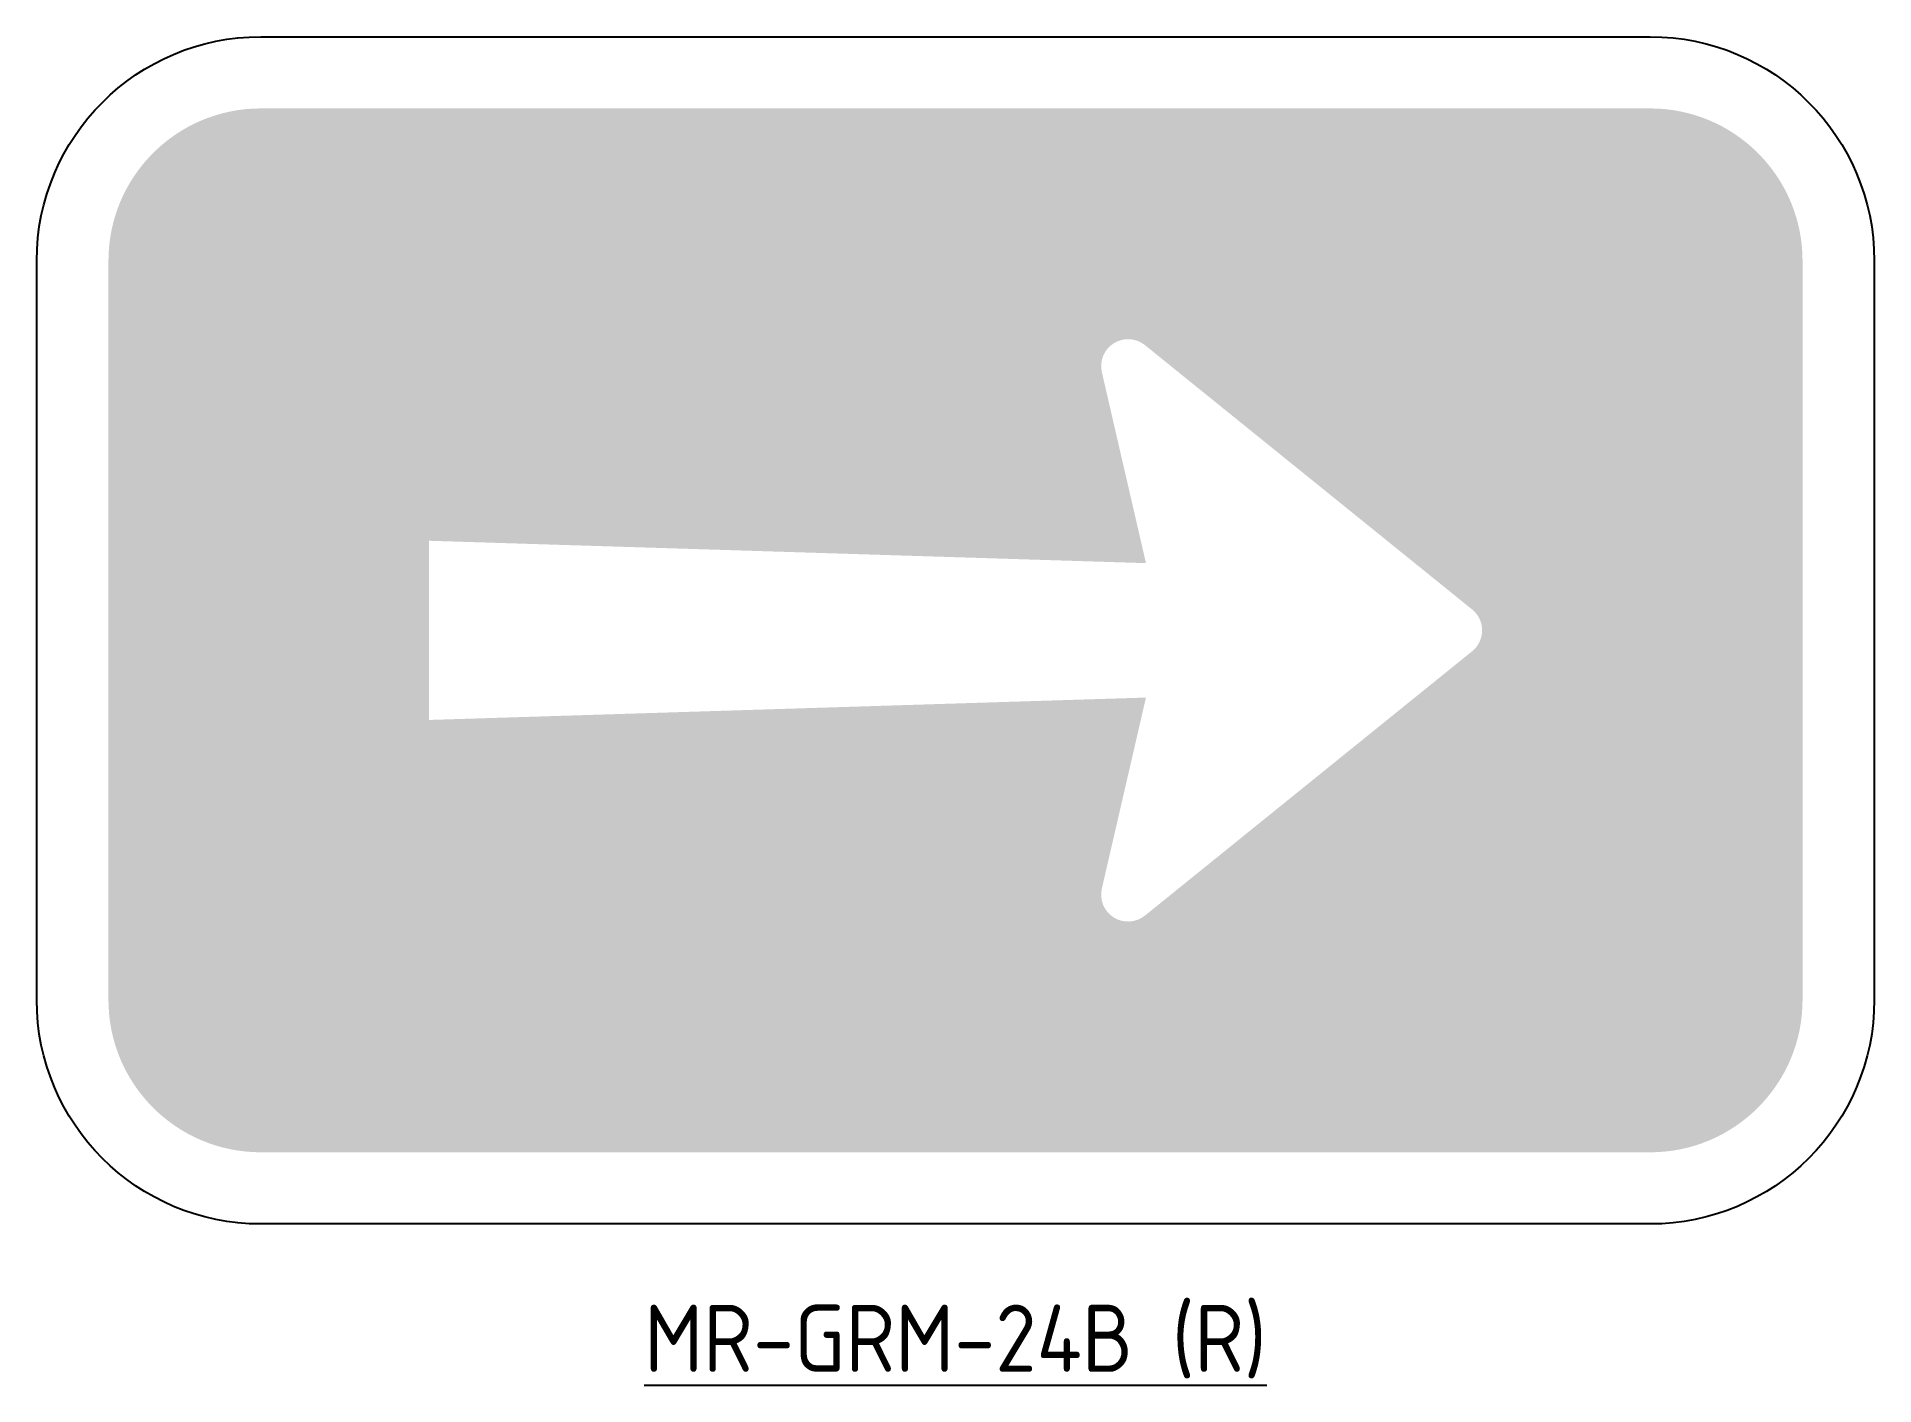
# Model space of a CAD drawing. Header units: millimetres. Extents: x -41 to 41, y -7.2 to 53.
import ezdxf

# ---------------------------------------------------------------- set-up
doc = ezdxf.new("R2010")
doc.units = ezdxf.units.MM
doc.layers.add('SIGN_BLACK', color=7, linetype='Continuous', true_color=0x0a0a0a)
doc.layers.add('SIGN_BLUE', color=7, linetype='Continuous', true_color=0x165788)
doc.layers.add('T35', color=3, linetype='Continuous')
doc.styles.add('T35', font='isocp2.shx', dxfattribs={"height": 3.5})

msp = doc.modelspace()

# ---------------------------------------------------------------- hatches: boundary and pattern name
at = {"layer": 'SIGN_BLUE'}
h = msp.add_hatch(color=256, dxfattribs=at)
h.dxf.hatch_style = 1
edge = h.paths.add_edge_path(flags=16)
edge.add_line((-23.49999999999992, 30.50000000000009), (8.500000000000078, 29.50000000000009))
edge.add_line((8.50000000000008, 29.50000000000009), (6.53075366437405, 38.03006851494311))
edge.add_arc((7.70000000000008, 38.30000000000009), 1.199999999999988, 51.05419189411259, 192.9995207492505, ccw=False)
edge.add_line((8.45430207686021, 39.23328901035239), (23.05430207686021, 27.43328901035247))
edge.add_arc((22.30000000000008, 26.50000000000009), 1.200000000000015, -51.05419189411532, 51.05419189411532, ccw=False)
edge.add_line((23.05430207686021, 25.56671098964771), (8.454302076860209, 13.76671098964762))
edge.add_arc((7.70000000000008, 14.7), 1.200000000000015, 167.0004792507538, 308.9458081058847, ccw=False)
edge.add_line((6.53075366437405, 14.9699314850569), (8.50000000000008, 23.50000000000009))
edge.add_line((8.50000000000008, 23.50000000000009), (-23.49999999999992, 22.50000000000009))
edge.add_line((-23.49999999999992, 22.50000000000009), (-23.49999999999992, 30.50000000000009))
edge = h.paths.add_edge_path()
edge.add_arc((-31.00000000000001, 43), 6.800000000000001, 90, 180, ccw=False)
edge.add_line((-31.00000000000001, 49.8), (31, 49.8))
edge.add_arc((31, 43), 6.800000000000001, 0, 90, ccw=False)
edge.add_line((37.8, 43), (37.8, 10))
edge.add_arc((31, 10), 6.800000000000001, -90, 0, ccw=False)
edge.add_line((31, 3.2), (-31, 3.2))
edge.add_arc((-31.00000000000001, 10), 6.800000000000001, 180, 270, ccw=False)
edge.add_line((-37.80000000000001, 10), (-37.80000000000001, 43))

# ---------------------------------------------------------------- linework, layer by layer
at = {"layer": 'SIGN_BLACK'}
msp.add_lwpolyline([(-41.00000000000001, 43, -0.414213562373095), (-31.00000000000001, 53), (31, 53, -0.414213562373095), (41, 43), (41, 10, -0.414213562373095), (31, 0), (-31.00000000000001, 0, -0.414213562373095), (-41.00000000000001, 10)], format="xyb", close=True, dxfattribs=at)

# ---------------------------------------------------------------- texts
at = {"layer": 'T35', "insert": (-3.410605131648481e-14, -3.6), "char_height": 3, "attachment_point": 2, "style": 'T35'}
msp.add_mtext('{\\LMR-GRM-24B (R)}', dxfattribs=at)

doc.saveas('drawing.dxf')
